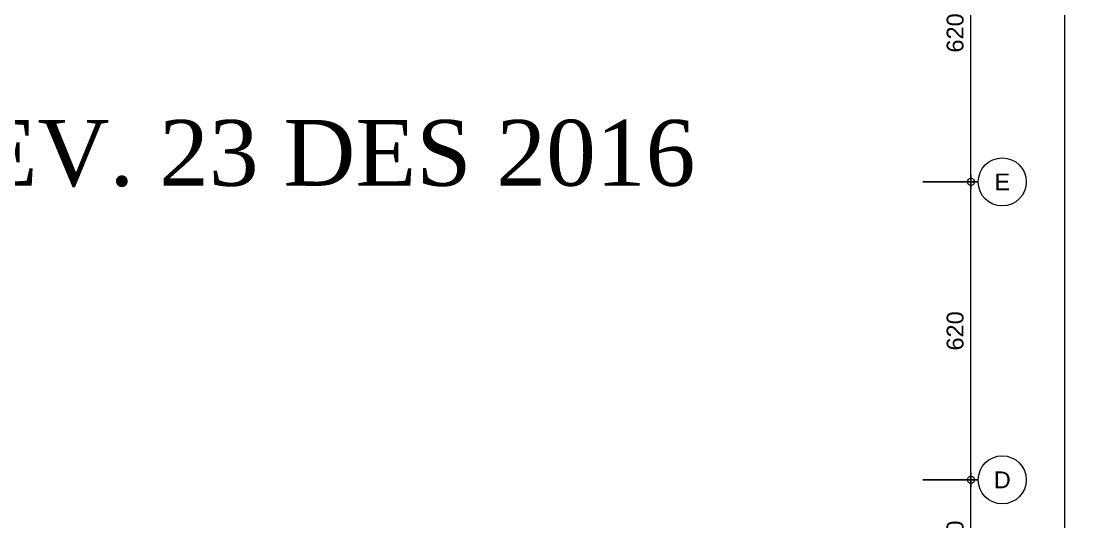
# Model space of a CAD drawing. Header units: millimetres. Extents: x -324 to 75, y -297 to 212.
# Drawn here: x -223.42 to -201.57, y 154.47 to 164.89 of the extents above; entities that cross this region are included whole.
import ezdxf
from ezdxf.enums import TextEntityAlignment as Align

# ---------------------------------------------------------------- set-up
doc = ezdxf.new("R2010")
doc.units = ezdxf.units.MM
doc.layers.get('defpoints').update_dxf_attribs({"color": 1})
doc.layers.add('u', color=6, linetype='Continuous', lineweight=20)
doc.styles.add('ROMANT', font='romantic.ttf', dxfattribs={"height": 1.2})
doc.styles.add('S', font='simplex', dxfattribs={"width": 0.75})
doc.styles.get("Standard").update_dxf_attribs({"font": 'arial.ttf'})
doc.dimstyles.new('sk-100', dxfattribs={"dimtxt": 0.35, "dimasz": 0.15, "dimexe": 0.1, "dimexo": 0, "dimgap": 0.15, "dimtad": 1, "dimdec": 0, "dimlfac": 100, "dimzin": 0, "dimdsep": 46, "dimtxsty": 'Standard', "dimblk": 'BULAT', "dimcen": 0.09, "dimclrd": 256, "dimclre": 256, "dimclrt": 256, "dimadec": 0, "dimazin": 0, "dimtfac": 1, "dimtdec": 0, "dimtofl": 0, "dimtmove": 0, "dimatfit": 3, "dimldrblk": 'BULAT', "dimfxl": 1, "dimtolj": 1, "dimtzin": 0, "dimlwd": -1, "dimarcsym": 0})

# ---------------------------------------------------------------- blocks, each defined once
blk = doc.blocks.new('BULAT')
for p, q in [((-1, 0), (1, 0)), ((0, -1), (0, 1))]:
    blk.add_line(p, q)
blk.add_circle((0, 0), 0.5)
blk = doc.blocks.new('*D111')
at = {"layer": 'defpoints', "color": 0}
for p in [(-204.667, 155.344), (-203.667, 155.344), (-204.667, 152.844)]:
    blk.add_point(p, dxfattribs=at)
at = {"layer": 'u', "lineweight": -2}
for p, q in [((-204.667, 155.344), (-203.567, 155.344)), ((-204.667, 152.844), (-203.567, 152.844))]:
    blk.add_line(p, q, dxfattribs=at)
at = {"layer": 'u'}
blk.add_line((-203.667, 152.994), (-203.667, 155.194), dxfattribs=at)
at = {"layer": 'u', "xscale": 0.15, "yscale": 0.15, "zscale": 0.15}
for p, rotation in [((-203.667, 155.344), 90), ((-203.667, 152.844), 270)]:
    blk.add_blockref('BULAT', p, dxfattribs=dict(at, rotation=rotation))
at = {"layer": 'u', "insert": (-203.996, 154.089), "char_height": 0.35, "attachment_point": 5, "rotation": 90}
blk.add_mtext('\\A1;250', dxfattribs=at)
blk = doc.blocks.new('NAV')
blk.add_circle((0, -0.4), 0.4)
at = {"style": 'S', "width": 0.75, "flags": 4}
blk.add_attdef('AV', text='', height=0.3, dxfattribs=at).set_placement((0, -0.4), align=Align.MIDDLE)
blk = doc.blocks.new('*D112')
at = {"layer": 'defpoints', "color": 0}
for p in [(-204.667, 161.544), (-203.667, 161.544), (-204.667, 155.344)]:
    blk.add_point(p, dxfattribs=at)
at = {"layer": 'u', "lineweight": -2}
for p, q in [((-204.667, 161.544), (-203.567, 161.544)), ((-204.667, 155.344), (-203.567, 155.344))]:
    blk.add_line(p, q, dxfattribs=at)
at = {"layer": 'u'}
blk.add_line((-203.667, 155.494), (-203.667, 161.394), dxfattribs=at)
at = {"layer": 'u', "xscale": 0.15, "yscale": 0.15, "zscale": 0.15}
for p, rotation in [((-203.667, 161.544), 90), ((-203.667, 155.344), 270)]:
    blk.add_blockref('BULAT', p, dxfattribs=dict(at, rotation=rotation))
at = {"layer": 'u', "insert": (-203.996, 158.444), "char_height": 0.35, "attachment_point": 5, "rotation": 90}
blk.add_mtext('\\A1;620', dxfattribs=at)
blk = doc.blocks.new('*D113')
at = {"layer": 'defpoints', "color": 0}
for p in [(-204.667, 167.744), (-203.667, 167.744), (-204.667, 161.544)]:
    blk.add_point(p, dxfattribs=at)
at = {"layer": 'u', "lineweight": -2}
for p, q in [((-204.667, 167.744), (-203.567, 167.744)), ((-204.667, 161.544), (-203.567, 161.544))]:
    blk.add_line(p, q, dxfattribs=at)
at = {"layer": 'u'}
blk.add_line((-203.667, 161.694), (-203.667, 167.594), dxfattribs=at)
at = {"layer": 'u', "xscale": 0.15, "yscale": 0.15, "zscale": 0.15}
for p, rotation in [((-203.667, 167.744), 90), ((-203.667, 161.544), 270)]:
    blk.add_blockref('BULAT', p, dxfattribs=dict(at, rotation=rotation))
at = {"layer": 'u', "insert": (-203.996, 164.644), "char_height": 0.35, "attachment_point": 5, "rotation": 90}
blk.add_mtext('\\A1;620', dxfattribs=at)
blk = doc.blocks.new('*D119')
at = {"layer": 'defpoints', "color": 0}
for p in [(-202.517, 195.744), (-201.717, 195.744), (-202.517, 139.744)]:
    blk.add_point(p, dxfattribs=at)
at = {"layer": 'u', "lineweight": -2}
for p, q in [((-202.517, 195.744), (-201.617, 195.744)), ((-202.517, 139.744), (-201.617, 139.744))]:
    blk.add_line(p, q, dxfattribs=at)
at = {"layer": 'u'}
blk.add_line((-201.717, 139.894), (-201.717, 195.594), dxfattribs=at)
at = {"layer": 'u', "xscale": 0.15, "yscale": 0.15, "zscale": 0.15}
for p, rotation in [((-201.717, 195.744), 90), ((-201.717, 139.744), 270)]:
    blk.add_blockref('BULAT', p, dxfattribs=dict(at, rotation=rotation))
at = {"layer": 'u', "insert": (-202.046, 167.744), "char_height": 0.35, "attachment_point": 5, "rotation": 90}
blk.add_mtext('\\A1;5600', dxfattribs=at)

msp = doc.modelspace()

# ---------------------------------------------------------------- block references
at = {"layer": 'u'}
ref = msp.add_blockref('NAV', (-203.017, 162.0439), dxfattribs=dict(at, xscale=1.25, yscale=1.25, zscale=1.25))
ref.add_attrib('AV', 'E', dxfattribs={"layer": '0', "height": 0.35, "flags": 4}).set_placement((-203.017, 161.5439), align=Align.MIDDLE)
ref = msp.add_blockref('NAV', (-203.017, 155.8439), dxfattribs=dict(at, xscale=1.25, yscale=1.25, zscale=1.25))
ref.add_attrib('AV', 'D', dxfattribs={"layer": '0', "height": 0.35, "flags": 4}).set_placement((-203.017, 155.3439), align=Align.MIDDLE)

# ---------------------------------------------------------------- texts
at = {"layer": 'defpoints', "color": 2, "style": 'ROMANT'}
msp.add_text('REV. 23 DES 2016', height=1.369869, dxfattribs=at).set_placement((-217.5597, 161.4643), align=Align.CENTER)

# ---------------------------------------------------------------- dimensions: what is measured, and where the dimension line sits
at = {"layer": 'u'}
for base, p1, p2, picture, middle in [((-201.717, 195.7439), (-202.517, 139.7439), (-202.517, 195.7439), '*D119', (-201.717, 167.7439)), ((-203.667, 167.7439), (-204.667, 161.5439), (-204.667, 167.7439), '*D113', (-203.667, 164.6439)), ((-203.667, 161.5439), (-204.667, 155.3439), (-204.667, 161.5439), '*D112', (-203.667, 158.4439)), ((-203.667, 155.3439), (-204.667, 152.8439), (-204.667, 155.3439), '*D111', (-203.667, 154.0889))]:
    dim = msp.add_linear_dim(base=base, p1=p1, p2=p2, angle=90, dimstyle='sk-100', dxfattribs=at)
    dim.commit()
    dim.dimension.update_dxf_attribs({"geometry": picture, "text_midpoint": middle, "dimtype": 160})

doc.saveas('drawing.dxf')
